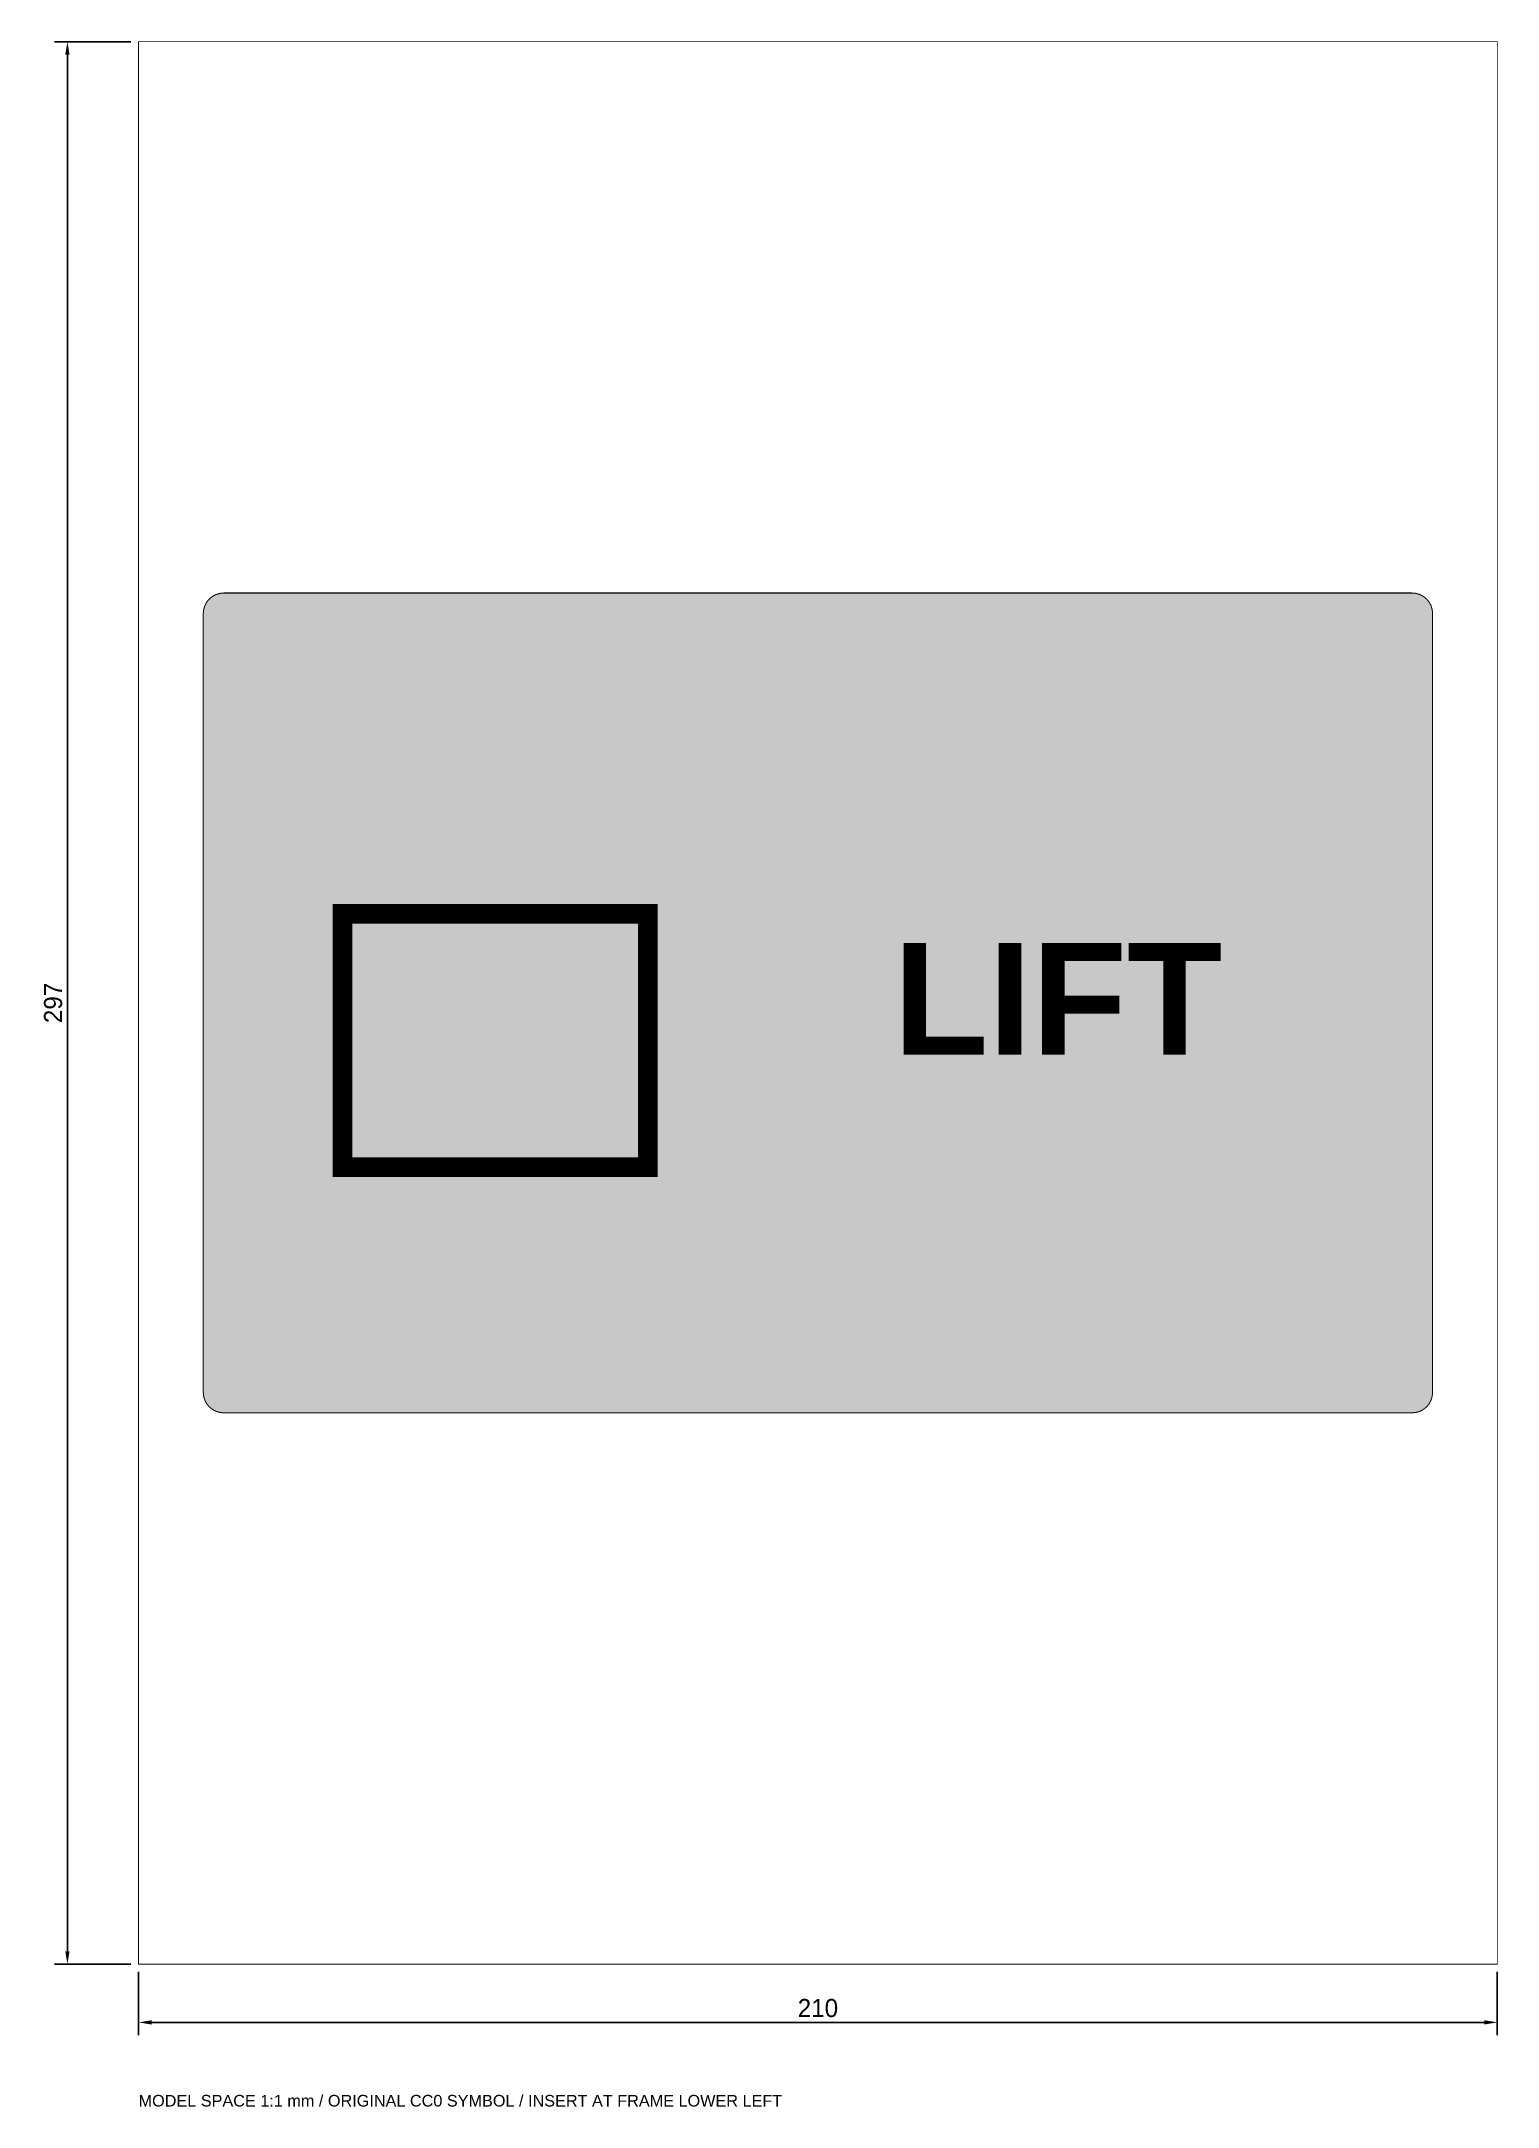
# Model space of a CAD drawing. Header units: millimetres. Extents: x -15 to 210, y -22 to 297.
import ezdxf
from ezdxf.enums import TextEntityAlignment as Align

# ---------------------------------------------------------------- set-up
doc = ezdxf.new("R2010")
doc.units = ezdxf.units.MM
for name, color, linetype, lineweight, true_color in [('A-ANNO-DIMS', 7, 'Continuous', 13, 0x516c7c), ('A-ANNO-TEXT', 7, 'Continuous', 18, 0x203446), ('A-SIGN', 7, 'Continuous', 25, 0x20252b), ('A-SIGN-FRAME', 7, 'Continuous', 13, 0xb4c0c7), ('A-SIGN-PICTOGRAM', 7, 'Continuous', 18, 0x111111)]:
    doc.layers.add(name, color=color, linetype=linetype, lineweight=lineweight, true_color=true_color)
doc.styles.add('SIGN_BOLD', font='arialbd.ttf')
doc.styles.add('SIGN_REGULAR', font='arial.ttf')
doc.dimstyles.get("Standard").update_dxf_attribs({"dimtxt": 2.5, "dimasz": 2.5, "dimexe": 1.25, "dimexo": 0.625, "dimtad": 1, "dimcen": 2.5, "dimazin": 3, "dimtfac": 1, "dimtmove": 0, "dimatfit": 3})

# ---------------------------------------------------------------- blocks, each defined once
blk = doc.blocks.new('105_SYMBOL_103_WAYFINDING_LIFT')
at = {"layer": 'A-SIGN-PICTOGRAM', "true_color": 0xffffff}
for points in [[(196.83, 211.83), (197.45, 211.77), (198.05, 211.59), (198.59, 211.3), (199.07, 210.91), (199.47, 210.43), (199.76, 209.88), (199.94, 209.28), (200, 208.67), (200, 88.33), (199.94, 87.72), (199.76, 87.12), (199.47, 86.57), (199.07, 86.09), (198.59, 85.7), (198.05, 85.41), (197.45, 85.23), (196.83, 85.17), (13.17, 85.17), (12.55, 85.23), (11.95, 85.41), (11.41, 85.7), (10.93, 86.09), (10.53, 86.57), (10.24, 87.12), (10.06, 87.72), (10, 88.33), (10, 208.67), (10.06, 209.28), (10.24, 209.88), (10.53, 210.43), (10.93, 210.91), (11.41, 211.3), (11.95, 211.59), (12.55, 211.77), (13.17, 211.83)], [(42.65, 168.5), (42.65, 176.59), (38.94, 176.59), (44.67, 182.16), (50.4, 176.59), (46.69, 176.59), (46.69, 168.5)], [(64.23, 180.98), (64.23, 172.88), (60.52, 172.88), (66.25, 167.32), (71.99, 172.88), (68.28, 172.88), (68.28, 180.98)], [(33.04, 162.26), (33.01, 162.56), (32.92, 162.84), (32.78, 163.1), (32.59, 163.33), (32.36, 163.52), (32.1, 163.66), (31.81, 163.75), (31.52, 163.78), (31.22, 163.75), (30.94, 163.66), (30.67, 163.52), (30.44, 163.33), (30.26, 163.1), (30.12, 162.84), (30.03, 162.56), (30, 162.26), (30.03, 161.96), (30.12, 161.68), (30.26, 161.42), (30.44, 161.19), (30.67, 161), (30.94, 160.86), (31.22, 160.77), (31.52, 160.74), (31.81, 160.77), (32.1, 160.86), (32.36, 161), (32.59, 161.19), (32.78, 161.42), (32.92, 161.68), (33.01, 161.96)], [(33.04, 162.26), (33.01, 162.56), (32.92, 162.84), (32.78, 163.1), (32.59, 163.33), (32.36, 163.52), (32.1, 163.66), (31.81, 163.75), (31.52, 163.78), (31.22, 163.75), (30.94, 163.66), (30.67, 163.52), (30.44, 163.33), (30.26, 163.1), (30.12, 162.84), (30.03, 162.56), (30, 162.26), (30.03, 161.96), (30.12, 161.68), (30.26, 161.42), (30.44, 161.19), (30.67, 161), (30.94, 160.86), (31.22, 160.77), (31.52, 160.74), (31.81, 160.77), (32.1, 160.86), (32.36, 161), (32.59, 161.19), (32.78, 161.42), (32.92, 161.68), (33.01, 161.96)], [(80.25, 162.26), (80.22, 162.56), (80.13, 162.84), (79.99, 163.1), (79.81, 163.33), (79.58, 163.52), (79.31, 163.66), (79.03, 163.75), (78.73, 163.78), (78.44, 163.75), (78.15, 163.66), (77.89, 163.52), (77.66, 163.33), (77.47, 163.1), (77.33, 162.84), (77.24, 162.56), (77.21, 162.26), (77.24, 161.96), (77.33, 161.68), (77.47, 161.42), (77.66, 161.19), (77.89, 161), (78.15, 160.86), (78.44, 160.77), (78.73, 160.74), (79.03, 160.77), (79.31, 160.86), (79.58, 161), (79.81, 161.19), (79.99, 161.42), (80.13, 161.68), (80.22, 161.96)], [(46.93, 154.73), (46.93, 154.92), (46.91, 155.1), (46.89, 155.28), (46.86, 155.46), (46.83, 155.64), (46.78, 155.81), (46.73, 155.98), (46.67, 156.14), (46.61, 156.3), (46.53, 156.45), (46.45, 156.59), (46.37, 156.73), (46.27, 156.85), (46.18, 156.97), (46.08, 157.08), (45.97, 157.17), (45.86, 157.26), (45.74, 157.34), (45.63, 157.4), (45.51, 157.46), (45.38, 157.5), (45.26, 157.53), (45.13, 157.55), (45.01, 157.55), (44.88, 157.55), (44.76, 157.53), (44.63, 157.5), (44.51, 157.46), (44.39, 157.4), (44.27, 157.34), (44.16, 157.26), (44.05, 157.17), (43.94, 157.08), (43.84, 156.97), (43.74, 156.85), (43.65, 156.73), (43.56, 156.59), (43.48, 156.45), (43.41, 156.3), (43.34, 156.14), (43.28, 155.98), (43.23, 155.81), (43.19, 155.64), (43.15, 155.46), (43.12, 155.28), (43.1, 155.1), (43.09, 154.92), (43.09, 154.73), (43.09, 154.55), (43.1, 154.36), (43.12, 154.18), (43.15, 154), (43.19, 153.83), (43.23, 153.65), (43.28, 153.48), (43.34, 153.32), (43.41, 153.17), (43.48, 153.02), (43.56, 152.87), (43.65, 152.74), (43.74, 152.61), (43.84, 152.49), (43.94, 152.39), (44.05, 152.29), (44.16, 152.2), (44.27, 152.13), (44.39, 152.06), (44.51, 152.01), (44.63, 151.97), (44.76, 151.94), (44.88, 151.92), (45.01, 151.91), (45.13, 151.92), (45.26, 151.94), (45.38, 151.97), (45.51, 152.01), (45.63, 152.06), (45.74, 152.13), (45.86, 152.2), (45.97, 152.29), (46.08, 152.39), (46.18, 152.49), (46.27, 152.61), (46.37, 152.74), (46.45, 152.87), (46.53, 153.02), (46.61, 153.17), (46.67, 153.32), (46.73, 153.48), (46.78, 153.65), (46.83, 153.83), (46.86, 154), (46.89, 154.18), (46.91, 154.36), (46.93, 154.55)], [(67.16, 154.73), (67.16, 154.92), (67.15, 155.1), (67.13, 155.28), (67.1, 155.46), (67.06, 155.64), (67.02, 155.81), (66.97, 155.98), (66.91, 156.14), (66.84, 156.3), (66.77, 156.45), (66.69, 156.59), (66.6, 156.73), (66.51, 156.85), (66.41, 156.97), (66.31, 157.08), (66.2, 157.17), (66.09, 157.26), (65.98, 157.34), (65.86, 157.4), (65.74, 157.46), (65.62, 157.5), (65.49, 157.53), (65.37, 157.55), (65.24, 157.55), (65.12, 157.55), (64.99, 157.53), (64.87, 157.5), (64.74, 157.46), (64.62, 157.4), (64.51, 157.34), (64.39, 157.26), (64.28, 157.17), (64.17, 157.08), (64.07, 156.97), (63.98, 156.85), (63.88, 156.73), (63.8, 156.59), (63.72, 156.45), (63.64, 156.3), (63.58, 156.14), (63.52, 155.98), (63.47, 155.81), (63.42, 155.64), (63.39, 155.46), (63.36, 155.28), (63.34, 155.1), (63.32, 154.92), (63.32, 154.73), (63.32, 154.55), (63.34, 154.36), (63.36, 154.18), (63.39, 154), (63.42, 153.83), (63.47, 153.65), (63.52, 153.48), (63.58, 153.32), (63.64, 153.17), (63.72, 153.02), (63.8, 152.87), (63.88, 152.74), (63.98, 152.61), (64.07, 152.49), (64.17, 152.39), (64.28, 152.29), (64.39, 152.2), (64.51, 152.13), (64.62, 152.06), (64.74, 152.01), (64.87, 151.97), (64.99, 151.94), (65.12, 151.92), (65.24, 151.91), (65.37, 151.92), (65.49, 151.94), (65.62, 151.97), (65.74, 152.01), (65.86, 152.06), (65.98, 152.13), (66.09, 152.2), (66.2, 152.29), (66.31, 152.39), (66.41, 152.49), (66.51, 152.61), (66.6, 152.74), (66.69, 152.87), (66.77, 153.02), (66.84, 153.17), (66.91, 153.32), (66.97, 153.48), (67.02, 153.65), (67.06, 153.83), (67.1, 154), (67.13, 154.18), (67.15, 154.36), (67.16, 154.55)], [(41.57, 149.98), (48.45, 149.98), (49.26, 141.97), (47.23, 141.08), (46.83, 146.13), (46.83, 130.99), (44.81, 130.99), (44.81, 139.89), (44.2, 139.89), (44.2, 130.99), (42.17, 130.99), (42.17, 146.13), (40.76, 141.08), (38.94, 142.27)], [(61.8, 149.98), (68.68, 149.98), (69.49, 141.97), (67.47, 141.08), (67.06, 146.13), (67.06, 130.99), (65.04, 130.99), (65.04, 139.89), (64.43, 139.89), (64.43, 130.99), (62.41, 130.99), (62.41, 146.13), (60.99, 141.08), (59.17, 142.27)], [(33.04, 123.14), (33.01, 123.43), (32.92, 123.72), (32.78, 123.98), (32.59, 124.21), (32.36, 124.4), (32.1, 124.54), (31.81, 124.63), (31.52, 124.66), (31.22, 124.63), (30.94, 124.54), (30.67, 124.4), (30.44, 124.21), (30.26, 123.98), (30.12, 123.72), (30.03, 123.43), (30, 123.14), (30.03, 122.84), (30.12, 122.56), (30.26, 122.3), (30.44, 122.07), (30.67, 121.88), (30.94, 121.74), (31.22, 121.65), (31.52, 121.62), (31.81, 121.65), (32.1, 121.74), (32.36, 121.88), (32.59, 122.07), (32.78, 122.3), (32.92, 122.56), (33.01, 122.84)], [(80.25, 123.14), (80.22, 123.43), (80.13, 123.72), (79.99, 123.98), (79.81, 124.21), (79.58, 124.4), (79.31, 124.54), (79.03, 124.63), (78.73, 124.66), (78.44, 124.63), (78.15, 124.54), (77.89, 124.4), (77.66, 124.21), (77.47, 123.98), (77.33, 123.72), (77.24, 123.43), (77.21, 123.14), (77.24, 122.84), (77.33, 122.56), (77.47, 122.3), (77.66, 122.07), (77.89, 121.88), (78.15, 121.74), (78.44, 121.65), (78.73, 121.62), (79.03, 121.65), (79.31, 121.74), (79.58, 121.88), (79.81, 122.07), (79.99, 122.3), (80.13, 122.56), (80.22, 122.84)]]:
    blk.add_hatch(color=7, dxfattribs=at).paths.add_polyline_path(points)
at = {"layer": 'A-SIGN-PICTOGRAM', "true_color": 0x0758a8}
blk.add_hatch(color=7, dxfattribs=at).paths.add_polyline_path([(14.18, 207.65), (195.82, 207.65), (195.82, 89.35), (14.18, 89.35)])
at = {"layer": 'A-SIGN', "true_color": 0x38434b, "const_width": 0.158}
blk.add_lwpolyline([(196.83, 85.17), (197.45, 85.23), (198.05, 85.41), (198.59, 85.7), (199.07, 86.09), (199.47, 86.57), (199.76, 87.12), (199.94, 87.72), (200, 88.33), (200, 208.67), (199.94, 209.28), (199.76, 209.88), (199.47, 210.43), (199.07, 210.91), (198.59, 211.3), (198.05, 211.59), (197.45, 211.77), (196.83, 211.83), (13.17, 211.83), (12.55, 211.77), (11.95, 211.59), (11.41, 211.3), (10.93, 210.91), (10.53, 210.43), (10.24, 209.88), (10.06, 209.28), (10, 208.67), (10, 88.33), (10.06, 87.72), (10.24, 87.12), (10.53, 86.57), (10.93, 86.09), (11.41, 85.7), (11.95, 85.41), (12.55, 85.23), (13.17, 85.17)], close=True, dxfattribs=at)
at = {"layer": 'A-SIGN-FRAME', "true_color": 0xb4c0c7, "const_width": 0.13}
blk.add_lwpolyline([(0, 0), (210, 0), (210, 297), (0, 297)], close=True, dxfattribs=at)
at = {"layer": 'A-SIGN-PICTOGRAM', "true_color": 0xffffff, "const_width": 3.04}
blk.add_lwpolyline([(31.52, 162.26), (31.52, 123.14), (78.73, 123.14), (78.73, 162.26), (31.52, 162.26)], dxfattribs=at)
at = {"layer": 'A-ANNO-TEXT', "true_color": 0xffffff, "style": 'SIGN_BOLD'}
blk.add_text('LIFT', height=17.256, dxfattribs=at).set_placement((142.05, 140.51), align=Align.CENTER)

msp = doc.modelspace()

# ---------------------------------------------------------------- block references
at = {"layer": 'A-SIGN'}
msp.add_blockref('105_SYMBOL_103_WAYFINDING_LIFT', (0, 0), dxfattribs=at)

# ---------------------------------------------------------------- texts
at = {"layer": 'A-ANNO-TEXT', "true_color": 0x203446, "style": 'SIGN_REGULAR'}
msp.add_text('MODEL SPACE 1:1 mm / ORIGINAL CC0 SYMBOL / INSERT AT FRAME LOWER LEFT', height=1.795, dxfattribs=at).set_placement((0, -22))

# ---------------------------------------------------------------- dimensions: what is measured, and where the dimension line sits
at = {"layer": 'A-ANNO-DIMS'}
msp.add_linear_dim(base=(-11, 0), p1=(0, 0), p2=(0, 297), angle=90, dimstyle='Standard', override={"dimtxt": 2.8, "dimasz": 2, "dimexe": 2, "dimexo": 1.2, "dimgap": 0.8, "dimtad": 1, "dimdec": 0}, dxfattribs=at).render()
msp.add_linear_dim(base=(0, -9), p1=(0, 0), p2=(210, 0), dimstyle='Standard', override={"dimtxt": 2.8, "dimasz": 2, "dimexe": 2, "dimexo": 1.2, "dimgap": 0.8, "dimtad": 1, "dimdec": 0}, dxfattribs=at).render()

doc.saveas('drawing.dxf')
